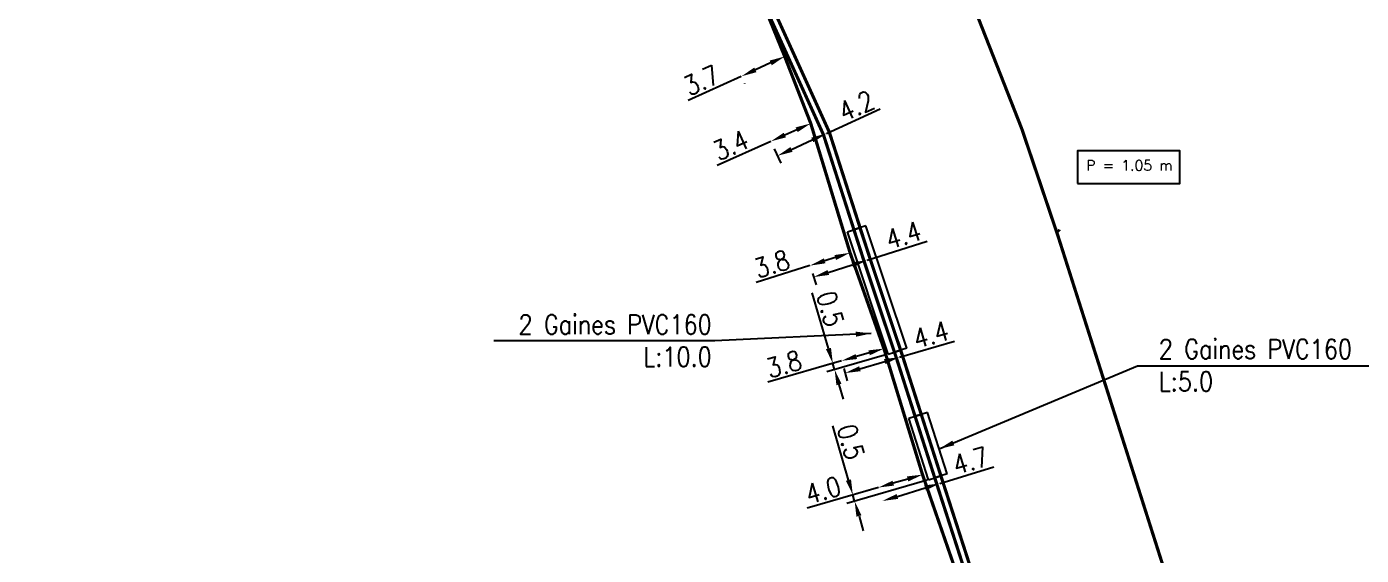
# Model space of a CAD drawing. Header units: millimetres. Extents: x 113457 to 114000, y 153000 to 154000.
# Drawn here: x 113692 to 113795.4, y 153423.2 to 153464.2 of the extents above; entities that cross this region are included whole.
import ezdxf
from ezdxf.enums import TextEntityAlignment as Align

# ---------------------------------------------------------------- set-up
doc = ezdxf.new("R2010")
doc.units = ezdxf.units.MM
doc.header["$PDMODE"] = 34
doc.layers.get('0').update_dxf_attribs({"linetype": 'CONTINUOUS'})
doc.layers.get('DEFPOINTS').update_dxf_attribs({"linetype": 'CONTINUOUS'})
doc.layers.add('M_130', color=3, linetype='M_ST_15')
doc.layers.add('M_400', color=7, linetype='CONTINUOUS')
doc.styles.get("Standard").update_dxf_attribs({"font": 'romans.shx', "width": 0.85})
doc.linetypes.add('M_ST_15', pattern='A,5,-0.3,["XX",Standard,S=1,R=0,X=0,Y=-0.5],-2.5', length=7.8)
doc.dimstyles.get("Standard").update_dxf_attribs({"dimtxt": 1.5, "dimasz": 1.2, "dimexe": 0.625, "dimexo": 0.625, "dimgap": 0.25, "dimtad": 1, "dimdec": 1, "dimzin": 0, "dimdsep": 46, "dimtxsty": 'Standard', "dimcen": -0.5, "dimadec": 0, "dimazin": 0, "dimtfac": 1, "dimtdec": 1, "dimtmove": 0, "dimatfit": 3, "dimfxl": 1, "dimtolj": 1, "dimtzin": 0, "dimarcsym": 0})

# ---------------------------------------------------------------- blocks, each defined once
blk = doc.blocks.new('*D33')
at = {"layer": 'DEFPOINTS', "color": 0, "linetype": 'Continuous', "transparency": 16777216}
for p in [(113755.8, 153446.67), (113752.69, 153445.68), (113752.69, 153445.68)]:
    blk.add_point(p, dxfattribs=at)
at = {"layer": 'M_130', "color": 0, "linetype": 'Continuous', "lineweight": -2, "transparency": 16777216}
for p, q in [((113752.69, 153445.68), (113748.52, 153444.36)), ((113754.65, 153446.31), (113753.83, 153446.05))]:
    blk.add_line(p, q, dxfattribs=at)
at = {"layer": 'M_130', "color": 0, "linetype": 'Continuous', "transparency": 16777216}
for points in [[(113754.59, 153446.5), (113754.71, 153446.12), (113755.8, 153446.67)], [(113753.77, 153446.24), (113753.89, 153445.86), (113752.69, 153445.68)]]:
    blk.add_solid(points, dxfattribs=at)
at = {"layer": 'M_130', "color": 0, "linetype": 'Continuous', "transparency": 16777216, "insert": (113749.73, 153445.8), "char_height": 1.5, "attachment_point": 5, "rotation": 17.5854}
blk.add_mtext('\\A1;3.8', dxfattribs=at)
blk = doc.blocks.new('*D34')
at = {"layer": 'DEFPOINTS', "color": 0, "linetype": 'Continuous', "transparency": 16777216}
for p in [(113752.75, 153456.7), (113749.65, 153455.31), (113749.65, 153455.31)]:
    blk.add_point(p, dxfattribs=at)
at = {"layer": 'M_130', "color": 0, "linetype": 'Continuous', "lineweight": -2, "transparency": 16777216}
for p, q in [((113751.66, 153456.21), (113750.74, 153455.8)), ((113749.65, 153455.31), (113745.49, 153453.44))]:
    blk.add_line(p, q, dxfattribs=at)
at = {"layer": 'M_130', "color": 0, "linetype": 'Continuous', "transparency": 16777216}
for points in [[(113750.66, 153455.98), (113750.83, 153455.62), (113749.65, 153455.31)], [(113751.57, 153456.39), (113751.74, 153456.03), (113752.75, 153456.7)]]:
    blk.add_solid(points, dxfattribs=at)
at = {"layer": 'M_130', "color": 0, "linetype": 'Continuous', "transparency": 16777216, "insert": (113746.55, 153455.01), "char_height": 1.5, "attachment_point": 5, "rotation": 24.2307}
blk.add_mtext('\\A1;3.4', dxfattribs=at)
blk = doc.blocks.new('*D35')
at = {"layer": 'DEFPOINTS', "color": 0, "linetype": 'Continuous', "transparency": 16777216}
for p in [(113750.73, 153461.89), (113747.37, 153460.36), (113747.37, 153460.35)]:
    blk.add_point(p, dxfattribs=at)
at = {"layer": 'M_130', "color": 0, "linetype": 'Continuous', "lineweight": -2, "transparency": 16777216}
for p, q in [((113749.64, 153461.39), (113748.46, 153460.85)), ((113750.99, 153461.33), (113751, 153461.32)), ((113747.37, 153460.35), (113743.24, 153458.47)), ((113747.63, 153459.79), (113747.63, 153459.78))]:
    blk.add_line(p, q, dxfattribs=at)
at = {"layer": 'M_130', "color": 0, "linetype": 'Continuous', "transparency": 16777216}
for points in [[(113748.38, 153461.03), (113748.54, 153460.67), (113747.37, 153460.35)], [(113749.56, 153461.57), (113749.73, 153461.21), (113750.74, 153461.89)]]:
    blk.add_solid(points, dxfattribs=at)
at = {"layer": 'M_130', "color": 0, "linetype": 'Continuous', "transparency": 16777216, "insert": (113744.27, 153460.04), "char_height": 1.5, "attachment_point": 5, "rotation": 24.5129}
blk.add_mtext('\\A1;3.7', dxfattribs=at)
blk = doc.blocks.new('*D146')
at = {"layer": 'DEFPOINTS', "color": 0, "linetype": 'Continuous', "transparency": 16777216}
for p in [(113762.76, 153428.8), (113758.31, 153427.44), (113758.31, 153427.44)]:
    blk.add_point(p, dxfattribs=at)
at = {"layer": 'M_130', "color": 0, "linetype": 'Continuous', "lineweight": -2, "transparency": 16777216}
for p, q in [((113762.76, 153428.8), (113766.94, 153430.08)), ((113759.46, 153427.79), (113761.61, 153428.45))]:
    blk.add_line(p, q, dxfattribs=at)
at = {"layer": 'M_130', "color": 0, "linetype": 'Continuous', "transparency": 16777216}
for points in [[(113759.4, 153427.98), (113759.52, 153427.6), (113758.31, 153427.44)], [(113761.55, 153428.64), (113761.67, 153428.26), (113762.76, 153428.8)]]:
    blk.add_solid(points, dxfattribs=at)
at = {"layer": 'M_130', "color": 0, "linetype": 'Continuous', "transparency": 16777216, "insert": (113765.13, 153430.57), "char_height": 1.5, "attachment_point": 5, "rotation": 17.0366}
blk.add_mtext('\\A1;4.7', dxfattribs=at)
blk = doc.blocks.new('*D147')
at = {"layer": 'DEFPOINTS', "color": 0, "linetype": 'Continuous', "transparency": 16777216}
for p in [(113755.13, 153438.3), (113759.63, 153438.58), (113755.41, 153437.35)]:
    blk.add_point(p, dxfattribs=at)
at = {"layer": 'M_130', "color": 0, "linetype": 'Continuous', "lineweight": -2, "transparency": 16777216}
for p, q in [((113759.63, 153438.58), (113763.89, 153439.82)), ((113755.31, 153437.7), (113755.58, 153436.75)), ((113756.56, 153437.69), (113758.48, 153438.25))]:
    blk.add_line(p, q, dxfattribs=at)
at = {"layer": 'M_130', "color": 0, "linetype": 'Continuous', "transparency": 16777216}
for points in [[(113758.42, 153438.44), (113758.54, 153438.05), (113759.63, 153438.58)], [(113756.5, 153437.88), (113756.62, 153437.5), (113755.41, 153437.35)]]:
    blk.add_solid(points, dxfattribs=at)
at = {"layer": 'M_130', "color": 0, "linetype": 'Continuous', "transparency": 16777216, "insert": (113762.06, 153440.33), "char_height": 1.5, "attachment_point": 5, "rotation": 16.2223}
blk.add_mtext('\\A1;4.4', dxfattribs=at)
blk = doc.blocks.new('*D148')
at = {"layer": 'DEFPOINTS', "color": 0, "linetype": 'Continuous', "transparency": 16777216}
for p in [(113752.7, 153445.66), (113757.12, 153446.1), (113752.97, 153444.79)]:
    blk.add_point(p, dxfattribs=at)
at = {"layer": 'M_130', "color": 0, "linetype": 'Continuous', "lineweight": -2, "transparency": 16777216}
for p, q in [((113757.12, 153446.1), (113761.78, 153447.57)), ((113754.11, 153445.15), (113755.97, 153445.74)), ((113752.88, 153445.06), (113753.16, 153444.19))]:
    blk.add_line(p, q, dxfattribs=at)
at = {"layer": 'M_130', "color": 0, "linetype": 'Continuous', "transparency": 16777216}
for points in [[(113755.91, 153445.93), (113756.03, 153445.55), (113757.12, 153446.1)], [(113754.05, 153445.34), (113754.17, 153444.96), (113752.97, 153444.79)]]:
    blk.add_solid(points, dxfattribs=at)
at = {"layer": 'M_130', "color": 0, "linetype": 'Continuous', "transparency": 16777216, "insert": (113759.93, 153448.04), "char_height": 1.5, "attachment_point": 5, "rotation": 17.4979}
blk.add_mtext('\\A1;4.4', dxfattribs=at)
blk = doc.blocks.new('*D149')
at = {"layer": 'DEFPOINTS', "color": 0, "linetype": 'Continuous', "transparency": 16777216}
for p in [(113753.96, 153455.92), (113749.66, 153455.31), (113750.17, 153454.19)]:
    blk.add_point(p, dxfattribs=at)
at = {"layer": 'M_130', "color": 0, "linetype": 'Continuous', "lineweight": -2, "transparency": 16777216}
for p, q in [((113753.96, 153455.92), (113758.14, 153457.82)), ((113751.26, 153454.69), (113752.87, 153455.42)), ((113749.92, 153454.74), (113750.43, 153453.62))]:
    blk.add_line(p, q, dxfattribs=at)
at = {"layer": 'M_130', "color": 0, "linetype": 'Continuous', "transparency": 16777216}
for points in [[(113752.79, 153455.6), (113752.95, 153455.24), (113753.96, 153455.92)], [(113751.18, 153454.87), (113751.34, 153454.5), (113750.17, 153454.19)]]:
    blk.add_solid(points, dxfattribs=at)
at = {"layer": 'M_130', "color": 0, "linetype": 'Continuous', "transparency": 16777216, "insert": (113756.28, 153458.07), "char_height": 1.5, "attachment_point": 5, "rotation": 24.4623}
blk.add_mtext('\\A1;4.2', dxfattribs=at)
blk = doc.blocks.new('*D153')
at = {"layer": 'DEFPOINTS', "color": 0, "linetype": 'Continuous', "transparency": 16777216}
for p in [(113762.36, 153429.24), (113757.99, 153428.48), (113756.01, 153427.91)]:
    blk.add_point(p, dxfattribs=at)
at = {"layer": 'M_400', "color": 0, "linetype": 'Continuous', "lineweight": -2, "transparency": 16777216}
for p, q in [((113755.67, 153429.06), (113754.45, 153433.26)), ((113761.76, 153429.06), (113755.55, 153427.25)), ((113757.39, 153428.31), (113755.41, 153427.73)), ((113756.15, 153427.43), (113756.01, 153427.91)), ((113756.49, 153426.27), (113756.82, 153425.12))]:
    blk.add_line(p, q, dxfattribs=at)
at = {"layer": 'M_400', "color": 0, "linetype": 'Continuous', "transparency": 16777216}
for points in [[(113755.87, 153429.11), (113755.48, 153429), (113756.01, 153427.91)], [(113756.68, 153426.33), (113756.29, 153426.22), (113756.15, 153427.43)]]:
    blk.add_solid(points, dxfattribs=at)
at = {"layer": 'M_400', "color": 0, "linetype": 'Continuous', "transparency": 16777216, "insert": (113755.86, 153432.01), "char_height": 1.5, "attachment_point": 5, "rotation": 286.2463}
blk.add_mtext('\\A1;0.5', dxfattribs=at)
blk = doc.blocks.new('*D154')
at = {"layer": 'DEFPOINTS', "color": 0, "linetype": 'Continuous', "transparency": 16777216}
for p in [(113755.13, 153438.3), (113759.24, 153438.97), (113754.46, 153438.1)]:
    blk.add_point(p, dxfattribs=at)
at = {"layer": 'M_400', "color": 0, "linetype": 'Continuous', "lineweight": -2, "transparency": 16777216}
for p, q in [((113754.12, 153439.25), (113752.87, 153443.56)), ((113758.64, 153438.8), (113754, 153437.45)), ((113754.53, 153438.12), (113753.86, 153437.93)), ((113754.6, 153437.62), (113754.46, 153438.1)), ((113754.93, 153436.47), (113755.27, 153435.32))]:
    blk.add_line(p, q, dxfattribs=at)
at = {"layer": 'M_400', "color": 0, "linetype": 'Continuous', "transparency": 16777216}
for points in [[(113754.32, 153439.31), (113753.93, 153439.2), (113754.46, 153438.1)], [(113755.13, 153436.52), (113754.74, 153436.41), (113754.6, 153437.62)]]:
    blk.add_solid(points, dxfattribs=at)
at = {"layer": 'M_400', "color": 0, "linetype": 'Continuous', "transparency": 16777216, "insert": (113754.27, 153442.32), "char_height": 1.5, "attachment_point": 5, "rotation": 286.2463}
blk.add_mtext('\\A1;0.5', dxfattribs=at)
blk = doc.blocks.new('*D169')
at = {"layer": 'DEFPOINTS', "color": 0, "linetype": 'Continuous', "transparency": 16777216}
for p in [(113761.41, 153429.48), (113757.99, 153428.48), (113757.99, 153428.48)]:
    blk.add_point(p, dxfattribs=at)
at = {"layer": 'M_130', "color": 0, "linetype": 'Continuous', "lineweight": -2, "transparency": 16777216}
for p, q in [((113760.26, 153429.14), (113759.14, 153428.82)), ((113757.99, 153428.48), (113752.46, 153426.88)), ((113761.59, 153428.88), (113761.59, 153428.88))]:
    blk.add_line(p, q, dxfattribs=at)
at = {"layer": 'M_130', "color": 0, "linetype": 'Continuous', "transparency": 16777216}
for points in [[(113759.09, 153429.01), (113759.2, 153428.63), (113757.99, 153428.48)], [(113760.2, 153429.34), (113760.31, 153428.95), (113761.41, 153429.48)]]:
    blk.add_solid(points, dxfattribs=at)
at = {"layer": 'M_130', "color": 0, "linetype": 'Continuous', "transparency": 16777216, "insert": (113753.71, 153428.28), "char_height": 1.5, "attachment_point": 5, "rotation": 16.2223}
blk.add_mtext('\\A1;4.0', dxfattribs=at)
blk = doc.blocks.new('*D170')
at = {"color": 0, "linetype": 'Continuous', "lineweight": -2, "transparency": 16777216}
for p, q in [((113755.13, 153438.3), (113749.43, 153436.64)), ((113757.27, 153438.92), (113756.29, 153438.63))]:
    blk.add_line(p, q, dxfattribs=at)
at = {"color": 0, "linetype": 'Continuous', "transparency": 16777216}
for points in [[(113756.23, 153438.82), (113756.34, 153438.44), (113755.13, 153438.3)], [(113757.22, 153439.11), (113757.33, 153438.73), (113758.42, 153439.25)]]:
    blk.add_solid(points, dxfattribs=at)
at = {"layer": 'DEFPOINTS', "color": 0, "linetype": 'Continuous', "transparency": 16777216}
for p in [(113755.13, 153438.3), (113755.13, 153438.3), (113758.42, 153439.25)]:
    blk.add_point(p, dxfattribs=at)
at = {"color": 0, "linetype": 'Continuous', "transparency": 16777216, "insert": (113750.67, 153438.04), "char_height": 1.5, "attachment_point": 5, "rotation": 16.2222}
blk.add_mtext('\\A1;3.8', dxfattribs=at)

msp = doc.modelspace()

# ---------------------------------------------------------------- linework, layer by layer
at = {"layer": 'M_130', "color": 3, "const_width": 0.25, "flags": 128}
msp.add_lwpolyline([(113600.93, 153746.5), (113600.99, 153746.4, 0.428385), (113601.68, 153746.18), (113607.27, 153749.26), (113613.6, 153738.15), (113617.59, 153730.93), (113627.64, 153713.73), (113633.66, 153703.28), (113634.89, 153702.89), (113642.61, 153688.33), (113659.22, 153658.22), (113661.61, 153658.01), (113682.78, 153621.93), (113689.73, 153609.19), (113695.16, 153597.71), (113699.59, 153588.68), (113700.62, 153586.59), (113705.52, 153577.33), (113706.89, 153574.79), (113707.44, 153573.78), (113707.98, 153572.76), (113709.45, 153570.05), (113697.01, 153562.87), (113708.26, 153543.52), (113716.06, 153528.68), (113720.54, 153519.82), (113733.76, 153495.49), (113736.56, 153491.2), (113736.56, 153491.2), (113743.26, 153477.26), (113744.81, 153476.98), (113746.31, 153472.73), (113750.73, 153461.89), (113752.75, 153456.7), (113755.8, 153446.67), (113758.42, 153439.25), (113761.41, 153429.48), (113764.64, 153420.14), (113769.79, 153403.63), (113780.29, 153369.59), (113787.25, 153348.78), (113787.25, 153348.78), (113798.42, 153311.54), (113801.13, 153302.96), (113806.16, 153289.16), (113806.16, 153289.16), (113807.04, 153286.49), (113808.56, 153286.16), (113812.6, 153273.52), (113829.3, 153219.45), (113837.36, 153194.14), (113846.95, 153162.16), (113850.97, 153149.45), (113855.89, 153134.33), (113857.89, 153127.76), (113858.23, 153125.9), (113858.69, 153121.87), (113865.19, 153101.06), (113869.82, 153087.29), (113871.17, 153083.51), (113873.89, 153075.95), (113876.69, 153066.61), (113876.69, 153066.61), (113883.81, 153049.82), (113887.32, 153037.97), (113892.08, 153022.86), (113893.4, 153021.86), (113894.06, 153019.89), (113892.75, 153018.54), (113894.38, 153012.79), (113898.51, 153001.16), (113899, 153000)], format="xyb", dxfattribs=at)
at = {"layer": 'M_130', "const_width": 0.25, "flags": 128}
msp.add_lwpolyline([(113602.75, 153741.7), (113602.87, 153741.46), (113604.64, 153736.62), (113605.35, 153733.1, 0.345211), (113605.82, 153732.7), (113606.37, 153732.68), (113618.03, 153736.21, -0.329713), (113619.37, 153735.54), (113620.82, 153732.68), (113625.31, 153724.6), (113629.14, 153717.79), (113644.37, 153688.94), (113649.36, 153679.77), (113659.97, 153659.25), (113665.28, 153649.93), (113669.75, 153642.22), (113676.07, 153631.12), (113682.33, 153620.22), (113682.33, 153620.22), (113700.15, 153586.33), (113703.05, 153583.5), (113709.21, 153572.86), (113711.92, 153567.58), (113714.7, 153562.15), (113718.67, 153555.63), (113723.36, 153547.23), (113743.31, 153509.44), (113746.28, 153504.07), (113749.18, 153499.99), (113755.59, 153487.46), (113759.63, 153478.42), (113764.07, 153469.1), (113769.1, 153456.29), (113771.9, 153448), (113798.96, 153363), (113808.82, 153330.99), (113810.59, 153325.27), (113822.14, 153287.87), (113822.82, 153286.66), (113823.19, 153286.03), (113825.26, 153279.46), (113837.38, 153242.17), (113855.16, 153186.99), (113856.72, 153181.23), (113867.03, 153146.66), (113868.1, 153143.04), (113873.81, 153124.39), (113881.34, 153100.24), (113884.83, 153088.79), (113891.28, 153068.14), (113912.83, 153000)], format="xyb", dxfattribs=at)
at = {"layer": 'M_130', "flags": 128}
for points in [[(113897.6, 153000, 0.25, 0.25, 0), (113891.23, 153017.86, 0.25, 0.25, -0.255764), (113891.27, 153018.09, 0.25, 0.25, 0), (113892.33, 153019.45, 0.25, 0.25, 0.061213), (113892.36, 153019.5, 0.25, 0.25, 0), (113892.74, 153020.37, 0.25, 0.25, 0), (113892.4, 153021.29, 0.25, 0.25, 0), (113891.72, 153021.65, 0.25, 0.25, 0), (113890.5, 153021.95, 0.25, 0.25, -0.250986), (113890.33, 153022.11, 0.25, 0.25, 0), (113889.73, 153023.77, 0.25, 0.25, 0), (113885.61, 153037.46, 0.25, 0.25, 0), (113883.6, 153044.54, 0.25, 0.25, 0), (113879.8, 153057.88, 0.25, 0.25, 0), (113878.51, 153064.06, 0.25, 0.25, 0), (113874.8, 153074.96, 0.25, 0.25, 0), (113867.47, 153096.7, 0.25, 0.25, 0), (113866.77, 153099.55, 0.25, 0.25, 0), (113859.04, 153124.16, 0.25, 0.25, 0), (113856.84, 153128.12, 0.25, 0.25, 0), (113855.04, 153132.97, 0.25, 0.25, 0), (113849.6, 153149.97, 0.25, 0.25, 0), (113847.03, 153156.84, 0.25, 0.25, 0), (113846.68, 153159.41, 0.25, 0.25, 0), (113834.54, 153197.66, 0.25, 0.25, 0), (113828.91, 153214.4, 0.25, 0.25, 0), (113826.16, 153224.23, 0.25, 0.25, 0), (113818.78, 153248, 0.25, 0.25, 0), (113813.65, 153264.1, 0.25, 0.25, 0), (113807.74, 153283.19, 0.25, 0.25, 0), (113807.61, 153287.35, 0.25, 0.25, 0), (113805.7, 153294.09, 0.25, 0.25, 0), (113805.63, 153294.33, 0.25, 0.25, 0), (113799.36, 153311.84, 0.25, 0.25, 0), (113789.57, 153343.81, 0.25, 0.25, 0), (113784.59, 153360.16, 0.25, 0.25, 0), (113781.26, 153369.07, 0.25, 0.25, 0), (113777.04, 153382.84, 0.25, 0.25, 0), (113774, 153392.52, 0.25, 0.25, 0), (113771.04, 153401.97, 0.25, 0.25, 0), (113767.85, 153412.22, 0.25, 0.25, 0), (113762.52, 153428.73, 0.25, 0.25, 0), (113759.39, 153438.51, 0.25, 0.25, 0), (113756.88, 153446.02, 0.25, 0.25, 0), (113753.74, 153455.81, 0.25, 0.25, 0), (113737.67, 153491.18, 0.25, 0.25, -0.004387), (113737.67, 153491.18, 0.25, 0.25, 0), (113736.31, 153494.31, 0.25, 0.25, -0.390779), (113736.42, 153494.63, 0.25, 0.25, 0), (113736.77, 153494.82, 0.25, 0.25, 0), (113747.1, 153500.41, 0.25, 0.25, 0.429151), (113747.22, 153500.76, 0.25, 0.25, 0), (113746.67, 153501.81, 0, 0, 0)], [(113773.43, 153452.05, 0, 0, 0), (113771.86, 153448.12, 0, 0.25, 0), (113772.02, 153448.48, 0, 0, 0)]]:
    msp.add_lwpolyline(points, format="xyseb", dxfattribs=at)
at = {"layer": 'M_130'}
msp.add_lwpolyline([(113790.05, 153343.96, 0.25, 0.25, 0), (113785.07, 153360.31, 0.25, 0.25, 0), (113781.74, 153369.21, 0.25, 0.25, 0), (113777.52, 153382.99, 0.25, 0.25, 0), (113774.48, 153392.68, 0.25, 0.25, 0), (113771.51, 153402.13, 0.25, 0.25, 0), (113768.33, 153412.37, 0.25, 0.25, 0), (113763, 153428.87, 0.25, 0.25, 0), (113759.87, 153438.65, 0.25, 0.25, 0), (113757.36, 153446.17, 0.25, 0.25, 0), (113754.19, 153456.02, 0.25, 0.25, 0), (113738.12, 153491.38, 0.25, 0.25, 0), (113736.91, 153494.06, 0.25, 0.25, -0.396341), (113737.02, 153494.38, 0.25, 0.25, 0), (113745.98, 153499.14, 0.25, 0.25, 0), (113750.81, 153500.91, 0.25, 0.25, 0), (113751.13, 153501.02, 0.25, 0.25, 0), (113752.02, 153501.32, 0, 0, 0)], format="xyseb", dxfattribs=at)
at = {"layer": 'M_130', "linetype": 'Continuous', "flags": 128}
msp.add_lwpolyline([(113773.43, 153452.05), (113781.35, 153452.05), (113781.35, 153454.57), (113773.43, 153454.57)], close=True, dxfattribs=at)
at = {"layer": 'M_400', "color": 7}
for p, q in [((113756.54, 153448.61), (113756.06, 153448.46)), ((113756.06, 153448.46), (113756.54, 153448.61)), ((113757.01, 153448.77), (113756.54, 153448.61)), ((113759.71, 153439.13), (113756.54, 153448.61)), ((113760.19, 153439.29), (113757.01, 153448.77)), ((113755.59, 153448.3), (113756.06, 153448.46)), ((113758.76, 153438.81), (113755.59, 153448.3)), ((113759.24, 153438.97), (113756.06, 153448.46)), ((113758.76, 153438.81), (113759.24, 153438.97)), ((113759.71, 153439.13), (113759.24, 153438.97)), ((113759.24, 153438.97), (113759.71, 153439.13)), ((113760.19, 153439.29), (113759.71, 153439.13)), ((113761.31, 153434.15), (113760.83, 153434)), ((113760.83, 153434), (113761.31, 153434.15)), ((113761.79, 153434.3), (113761.31, 153434.15)), ((113762.83, 153429.39), (113761.31, 153434.15)), ((113763.31, 153429.54), (113761.79, 153434.3)), ((113760.36, 153433.85), (113760.83, 153434)), ((113761.88, 153429.08), (113760.36, 153433.85)), ((113762.36, 153429.24), (113760.83, 153434)), ((113761.88, 153429.08), (113762.36, 153429.24)), ((113762.83, 153429.39), (113762.36, 153429.24)), ((113762.36, 153429.24), (113762.83, 153429.39)), ((113763.31, 153429.54), (113762.83, 153429.39))]:
    msp.add_line(p, q, dxfattribs=at)

# ---------------------------------------------------------------- texts
at = {"layer": 'M_130', "linetype": 'Continuous'}
msp.add_text('P = 1.05 m', height=0.8, rotation=359.9998, dxfattribs=at).set_placement((113777.44, 153453.45), align=Align.MIDDLE)
at = {"layer": 'M_400', "linetype": 'Continuous', "char_height": 1.5}
for s, insert, attachment_point in [('\\A1;2 Gaines PVC160\\PL:10.0', (113745.08, 153437.87), 9), ('\\A1;2 Gaines PVC160\\PL:5.0', (113779.72, 153435.96), 7)]:
    msp.add_mtext(s, dxfattribs=dict(at, insert=insert, attachment_point=attachment_point))

# ---------------------------------------------------------------- dimensions: what is measured, and where the dimension line sits
at = {"linetype": 'Continuous'}
dim = msp.add_linear_dim(base=(113755.13, 153438.3), p1=(113758.42, 153439.25), p2=(113755.13, 153438.3), angle=16.2222, text='3.8', dimstyle='Standard', dxfattribs=at)
dim.commit()
dim.dimension.update_dxf_attribs({"geometry": '*D170', "text_midpoint": (113750.95, 153437.08), "dimtype": 160})
at = {"layer": 'M_130', "linetype": 'Continuous'}
for base, p1, p2, angle, picture, middle, dimtype in [((113747.37, 153460.35), (113750.73, 153461.89), (113747.37, 153460.36), 204.5129, '*D35', (113744.69, 153459.13), 161), ((113750.17, 153454.19), (113753.96, 153455.92), (113749.66, 153455.31), 24.4623, '*D149', (113756.7, 153457.16), 160), ((113749.65, 153455.31), (113752.75, 153456.7), (113749.65, 153455.31), 204.2307, '*D34', (113746.96, 153454.1), 161), ((113752.9681, 153444.7908), (113757.1169, 153446.0987), (113752.6953, 153445.6563), 17.4979, '*D148', (113760.2342, 153447.0815), 160), ((113755.41, 153437.35), (113759.63, 153438.58), (113755.13, 153438.3), 16.2223, '*D147', (113762.34, 153439.37), 160), ((113758.31, 153427.44), (113762.76, 153428.8), (113758.31, 153427.44), 17.0366, '*D146', (113765.42, 153429.62), 160)]:
    dim = msp.add_linear_dim(base=base, p1=p1, p2=p2, angle=angle, dimstyle='Standard', dxfattribs=at)
    dim.commit()
    dim.dimension.update_dxf_attribs({"geometry": picture, "text_midpoint": middle, "dimtype": dimtype})
for base, p1, p2, angle, text, picture, middle, dimtype in [((113752.69, 153445.68), (113755.8, 153446.67), (113752.69, 153445.68), 197.5854, '3.8', '*D33', (113750.03, 153444.84), 161), ((113757.99, 153428.48), (113761.41, 153429.48), (113757.99, 153428.48), 16.2223, '4.0', '*D169', (113753.99, 153427.32), 160)]:
    dim = msp.add_linear_dim(base=base, p1=p1, p2=p2, angle=angle, text=text, dimstyle='Standard', dxfattribs=at)
    dim.commit()
    dim.dimension.update_dxf_attribs({"geometry": picture, "text_midpoint": middle, "dimtype": dimtype})
at = {"layer": 'M_400', "linetype": 'Continuous'}
for base, p1, p2, picture, middle in [((113754.46, 153438.1), (113759.24, 153438.97), (113755.13, 153438.3), '*D154', (113753.31, 153442.04)), ((113756.01, 153427.91), (113762.36, 153429.24), (113757.99, 153428.48), '*D153', (113754.89, 153431.73))]:
    dim = msp.add_linear_dim(base=base, p1=p1, p2=p2, angle=286.2463, dimstyle='Standard', dxfattribs=at)
    dim.commit()
    dim.dimension.update_dxf_attribs({"geometry": picture, "text_midpoint": middle, "dimtype": 160})

# ---------------------------------------------------------------- leaders
at = {"layer": 'M_400', "linetype": 'Continuous', "annotation_type": 0, "has_hookline": 1, "text_width": 16.88}
for points, hookline_direction in [([(113757.44, 153440.42), (113745.32, 153439.86)], 1), ([(113762.69, 153431.47), (113778.08, 153437.91), (113779.28, 153437.91)], 0)]:
    msp.add_leader(points, dimstyle='Standard', dxfattribs=dict(at, hookline_direction=hookline_direction))

doc.saveas('drawing.dxf')
